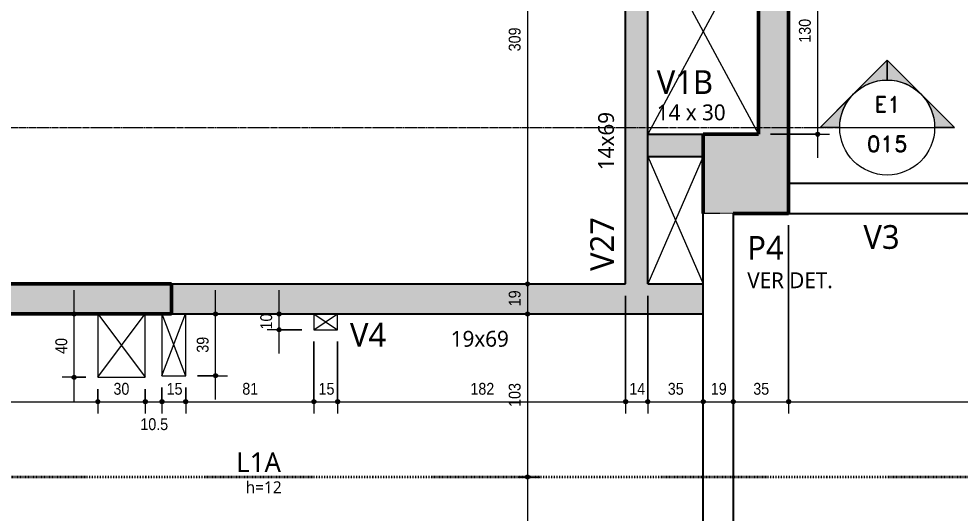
# Model space of a CAD drawing. Header units: centimetres. Extents: x -1475 to 26323, y -1238 to 84208.
# Drawn here: x 8141 to 8736, y 201 to 513 of the extents above; entities that cross this region are included whole.
import ezdxf

# ---------------------------------------------------------------- set-up
doc = ezdxf.new("R2010")
doc.units = ezdxf.units.CM
for name, pattern in [('Centro de 6 mm', [1.32, 0.6, -0.24, 0.24, -0.24]), ('Dash dot', [1.5875, 0.635, -0.47625, 0, -0.47625]), ('Hidden', [0.714375, 0.47625, -0.238125]), ('Traço', [0.635, 0.3175, -0.3175])]:
    doc.linetypes.add(name, pattern=pattern)
for name, color, linetype, lineweight in [('A-ANNO-DIMS', 7, 'Continuous', 9), ('A-ANNO-DIMS-50', 7, 'Continuous', 9), ('A-DETL', 7, 'Hidden', 18), ('A-FLOR', 7, 'Continuous', 9), ('A-FLOR-IDEN', 7, 'Continuous', 9), ('G-ANNO-SYMB', 7, 'Continuous', 9), ('S-BEAM', 7, 'Continuous', 9), ('S-BEAM-IDEN', 7, 'Continuous', 9), ('S-COLS', 7, 'Continuous', 9), ('S-COLS-HDLN', 7, 'Traço', 18), ('S-COLS-IDEN', 7, 'Continuous', 9), ('S-GRID', 7, 'Continuous', 9)]:
    doc.layers.add(name, color=color, linetype=linetype, lineweight=lineweight)
doc.styles.add('Fira Sans', font='', dxfattribs={"width": 0.9, "height": 7.5})
doc.styles.add('Gadugi', font='gadugi.ttf', dxfattribs={"height": 10})
doc.styles.add('Gadugi_1', font='gadugi.ttf', dxfattribs={"height": 15})
doc.styles.add('Gadugi_2', font='gadugi.ttf', dxfattribs={"height": 0.2})
doc.styles.add('Gadugi_3', font='gadugi.ttf', dxfattribs={"height": 7.5})
doc.styles.add('Gadugi_4', font='gadugi.ttf', dxfattribs={"height": 12.5})
doc.styles.add('RomanD', font='romand__.ttf', dxfattribs={"height": 10})
doc.styles.get('Fira Sans').set_extended_font_data('Fira Sans')
doc.dimstyles.new('PED_R80_1_5mm_ACIMA_As_ESQ__R00', dxfattribs={"dimscale": 30.48, "dimtxt": 10.229846, "dimasz": 0.328084, "dimexe": 0.246063, "dimexo": 0.246063, "dimgap": 0.049213, "dimtad": 1, "dimdec": 1, "dimrnd": 0.5, "dimdsep": 46, "dimtxsty": 'Fira Sans', "dimblk1": 'DOTSMALL', "dimblk2": 'DOTSMALL', "dimsah": 1, "dimcen": 0.09, "dimdle": 0.492126, "dimazin": 0, "dimtfac": 1, "dimtdec": 4, "dimtix": 1, "dimtmove": 0, "dimatfit": 3, "dimfxl": 1, "dimtvp": 1, "dimtolj": 1, "dimtzin": 0, "dimarcsym": 2})
doc.dimstyles.new('PED_R80_1_5mm_ACIMA_As_ESQ__R00_3', dxfattribs={"dimscale": 30.48, "dimtxt": 10.229846, "dimasz": 0.328084, "dimexe": 0.246063, "dimexo": 0.246063, "dimgap": 0.049213, "dimtad": 1, "dimdec": 1, "dimrnd": 0.5, "dimdsep": 46, "dimtxsty": 'Fira Sans', "dimblk1": 'DOTSMALL', "dimblk2": 'DOTSMALL', "dimsah": 1, "dimcen": 0.09, "dimdle": 0.492126, "dimazin": 0, "dimtfac": 1, "dimtdec": 4, "dimtix": 1, "dimtmove": 2, "dimatfit": 3, "dimfxl": 1, "dimtvp": 1, "dimtolj": 1, "dimtzin": 0, "dimarcsym": 2})
doc.dimstyles.new('PED_R80_1_5mm_ACIMA_As_ESQ__R00_4', dxfattribs={"dimscale": 30.48, "dimtxt": 10.229846, "dimasz": 0.328084, "dimexe": 0.246063, "dimexo": 0.246063, "dimgap": 0.049213, "dimtad": 1, "dimdec": 1, "dimrnd": 0.5, "dimdsep": 46, "dimtxsty": 'Fira Sans', "dimblk1": 'DOTSMALL', "dimblk2": 'DOTSMALL', "dimsah": 1, "dimcen": 0.09, "dimdle": 0.492126, "dimazin": 0, "dimtfac": 1, "dimtdec": 4, "dimtix": 1, "dimtmove": 0, "dimatfit": 3, "dimfxl": 1, "dimtvp": 1, "dimtolj": 1, "dimtzin": 0, "dimarcsym": 2})

# ---------------------------------------------------------------- blocks, each defined once
blk = doc.blocks.new('Corte - M_Cabeça do corte - Preenchida-2060824-PL300 - FORMA DO DUPLEX SUPERIOR')
at = {"layer": 'G-ANNO-SYMB'}
h = blk.add_hatch(color=256, dxfattribs=at)
edge = h.paths.add_edge_path(flags=0)
edge.add_line((-0.6, 0.849), (-0.6, 0.6))
edge.add_arc((-0.6, 0), 0.6, 90, 135)
edge.add_line((-1.024, 0.424), (-0.6, 0.849))
h = blk.add_hatch(color=256, dxfattribs=at)
edge = h.paths.add_edge_path(flags=0)
edge.add_line((-0.6, 0.849), (-0.176, 0.424))
edge.add_arc((-0.6, 0), 0.6, 45, 90)
edge.add_line((-0.6, 0.6), (-0.6, 0.849))
h = blk.add_hatch(color=256, dxfattribs=at)
edge = h.paths.add_edge_path(flags=0)
edge.add_line((-1.449, 0), (-1.024, 0.424))
edge.add_arc((-0.6, 0), 0.6, 135, 180)
edge.add_line((-1.2, 0), (-1.449, 0))
h = blk.add_hatch(color=256, dxfattribs=at)
edge = h.paths.add_edge_path(flags=0)
edge.add_line((0.249, 0), (0, 0))
edge.add_arc((-0.6, 0), 0.6, 360, 405)
edge.add_line((-0.176, 0.424), (0.249, 0))
for p, q in [((-0.6, 0.849), (-1.449, 0)), ((-0.6, 0.849), (-1.024, 0.424)), ((-0.6, 0.849), (0.249, 0)), ((-0.6, 0.6), (-0.6, 0.849)), ((-0.6, 0.849), (-0.6, 0.6)), ((-0.176, 0.424), (-0.6, 0.849)), ((-1.024, 0.424), (-1.449, 0)), ((0.249, 0), (-0.176, 0.424)), ((-1.449, 0), (-1.2, 0)), ((0, 0), (0.249, 0)), ((-1.2, 0), (-1.449, 0)), ((0, 0), (0.249, 0))]:
    blk.add_line(p, q, dxfattribs=at)
for start, end in [(360, 180), (90, 135), (45, 90), (135, 180), (360, 45), (180, 360)]:
    blk.add_arc((-0.6, 0), 0.6, start, end, dxfattribs=at)
blk = doc.blocks.new('DIMBLOCK60-PL300 - FORMA DO DUPLEX SUPERIOR')
at = {"layer": 'A-ANNO-DIMS-50', "true_color": 0x000032}
h = blk.add_hatch(color=178, dxfattribs=at)
edge = h.paths.add_edge_path(flags=0)
edge.add_arc((8462.78, 654.75), 1.25, 0, 360)
h = blk.add_hatch(color=178, dxfattribs=at)
edge = h.paths.add_edge_path(flags=0)
edge.add_arc((8462.78, 345.75), 1.25, 0, 360)
at = {"layer": 'A-ANNO-DIMS-50', "color": 178, "true_color": 0x000032}
for p, q in [((8457.05, 654.75), (8470.28, 654.75)), ((8462.78, 654.75), (8457.05, 654.75)), ((8462.78, 654.75), (8462.78, 345.75)), ((8457.05, 345.75), (8470.28, 345.75)), ((8462.78, 345.75), (8457.05, 345.75))]:
    blk.add_line(p, q, dxfattribs=at)
for centre in [(8462.78, 654.75), (8462.78, 345.75)]:
    blk.add_circle(centre, 1.25, dxfattribs=at)
at = {"layer": 'A-ANNO-DIMS-50', "color": 0, "insert": (8450.89, 492.58), "char_height": 7.5, "width": 18.4137, "attachment_point": 1, "rotation": 90, "line_spacing_factor": 1.049215, "style": 'Fira Sans'}
blk.add_mtext('309', dxfattribs=at)
blk = doc.blocks.new('_DotSmall')
at = {"color": 0, "linetype": 'ByBlock', "const_width": 0.5}
blk.add_lwpolyline([(-0.0625, 0, 1), (0.0625, 0, 1)], format="xyb", close=True, dxfattribs=at)
blk = doc.blocks.new('DIMBLOCK61-PL300 - FORMA DO DUPLEX SUPERIOR')
at = {"layer": 'A-ANNO-DIMS-50', "true_color": 0x000032}
h = blk.add_hatch(color=178, dxfattribs=at)
edge = h.paths.add_edge_path(flags=0)
edge.add_arc((8462.78, 345.75), 1.25, 0, 360)
h = blk.add_hatch(color=178, dxfattribs=at)
edge = h.paths.add_edge_path(flags=0)
edge.add_arc((8462.78, 326.75), 1.25, 0, 360)
at = {"layer": 'A-ANNO-DIMS-50', "color": 178, "true_color": 0x000032}
for p, q in [((8457.05, 345.75), (8470.28, 345.75)), ((8462.78, 345.75), (8457.05, 345.75)), ((8462.78, 345.75), (8462.78, 326.75)), ((8457.05, 326.75), (8470.28, 326.75)), ((8462.78, 326.75), (8457.05, 326.75))]:
    blk.add_line(p, q, dxfattribs=at)
for centre in [(8462.78, 345.75), (8462.78, 326.75)]:
    blk.add_circle(centre, 1.25, dxfattribs=at)
at = {"layer": 'A-ANNO-DIMS-50', "color": 0, "insert": (8450.89, 331.59), "char_height": 7.5, "width": 11.1741, "attachment_point": 1, "rotation": 90, "line_spacing_factor": 1.049215, "style": 'Fira Sans'}
blk.add_mtext('19', dxfattribs=at)
blk = doc.blocks.new('DIMBLOCK62-PL300 - FORMA DO DUPLEX SUPERIOR')
at = {"layer": 'A-ANNO-DIMS-50', "true_color": 0x000032}
h = blk.add_hatch(color=178, dxfattribs=at)
edge = h.paths.add_edge_path(flags=0)
edge.add_arc((8462.78, 326.75), 1.25, 0, 360)
h = blk.add_hatch(color=178, dxfattribs=at)
edge = h.paths.add_edge_path(flags=0)
edge.add_arc((8462.78, 223.75), 1.25, 0, 360)
at = {"layer": 'A-ANNO-DIMS-50', "color": 178, "true_color": 0x000032}
for p, q in [((8457.05, 326.75), (8470.28, 326.75)), ((8462.78, 326.75), (8457.05, 326.75)), ((8462.78, 326.75), (8462.78, 223.75)), ((8457.05, 223.75), (8470.28, 223.75)), ((8462.78, 223.75), (8457.05, 223.75))]:
    blk.add_line(p, q, dxfattribs=at)
for centre in [(8462.78, 326.75), (8462.78, 223.75)]:
    blk.add_circle(centre, 1.25, dxfattribs=at)
at = {"layer": 'A-ANNO-DIMS-50', "color": 0, "insert": (8450.89, 268.04), "char_height": 7.5, "width": 17.312, "attachment_point": 1, "rotation": 90, "line_spacing_factor": 1.049215, "style": 'Fira Sans'}
blk.add_mtext('103', dxfattribs=at)
blk = doc.blocks.new('DIMBLOCK63-PL300 - FORMA DO DUPLEX SUPERIOR')
at = {"layer": 'A-ANNO-DIMS-50', "true_color": 0x000032}
h = blk.add_hatch(color=178, dxfattribs=at)
edge = h.paths.add_edge_path(flags=0)
edge.add_arc((8462.78, 223.75), 1.25, 0, 360)
h = blk.add_hatch(color=178, dxfattribs=at)
edge = h.paths.add_edge_path(flags=0)
edge.add_arc((8462.78, 123.75), 1.25, 0, 360)
at = {"layer": 'A-ANNO-DIMS-50', "color": 178, "true_color": 0x000032}
for p, q in [((8457.05, 223.75), (8470.28, 223.75)), ((8462.78, 223.75), (8457.05, 223.75)), ((8462.78, 223.75), (8462.78, 123.75)), ((8457.05, 123.75), (8470.28, 123.75)), ((8462.78, 123.75), (8457.05, 123.75))]:
    blk.add_line(p, q, dxfattribs=at)
for centre in [(8462.78, 223.75), (8462.78, 123.75)]:
    blk.add_circle(centre, 1.25, dxfattribs=at)
at = {"layer": 'A-ANNO-DIMS-50', "color": 0, "insert": (8450.89, 166.27), "char_height": 7.5, "width": 17.9416, "attachment_point": 1, "rotation": 90, "line_spacing_factor": 1.049215, "style": 'Fira Sans'}
blk.add_mtext('100', dxfattribs=at)
blk = doc.blocks.new('DIMBLOCK76-PL300 - FORMA DO DUPLEX SUPERIOR')
at = {"layer": 'A-ANNO-DIMS-50', "true_color": 0x000032}
h = blk.add_hatch(color=178, dxfattribs=at)
edge = h.paths.add_edge_path(flags=0)
edge.add_arc((8943.39, 673.75), 1.25, 0, 360)
h = blk.add_hatch(color=178, dxfattribs=at)
edge = h.paths.add_edge_path(flags=0)
edge.add_arc((8943.39, 409.25), 1.25, 0, 360)
at = {"layer": 'A-ANNO-DIMS-50', "color": 178, "true_color": 0x000032}
for p, q in [((8943.39, 688.75), (8943.39, 409.25)), ((8635.28, 673.75), (8950.89, 673.75)), ((8943.39, 673.75), (8635.28, 673.75)), ((8937.66, 409.25), (8950.89, 409.25)), ((8943.39, 409.25), (8937.66, 409.25))]:
    blk.add_line(p, q, dxfattribs=at)
for centre in [(8943.39, 673.75), (8943.39, 409.25)]:
    blk.add_circle(centre, 1.25, dxfattribs=at)
at = {"layer": 'A-ANNO-DIMS-50', "color": 0, "insert": (8931.5, 530.42), "char_height": 7.5, "width": 26.5976, "attachment_point": 1, "rotation": 90, "line_spacing_factor": 1.049215, "style": 'Fira Sans'}
blk.add_mtext('264.5', dxfattribs=at)
blk = doc.blocks.new('DIMBLOCK197-PL300 - FORMA DO DUPLEX SUPERIOR')
at = {"layer": 'A-ANNO-DIMS-50', "true_color": 0x000032}
h = blk.add_hatch(color=178, dxfattribs=at)
edge = h.paths.add_edge_path(flags=0)
edge.add_arc((8021.78, 271.34), 1.25, 0, 360)
h = blk.add_hatch(color=178, dxfattribs=at)
edge = h.paths.add_edge_path(flags=0)
edge.add_arc((8191.27, 271.34), 1.25, 0, 360)
at = {"layer": 'A-ANNO-DIMS-50', "color": 178, "true_color": 0x000032}
for p, q in [((8021.78, 265.61), (8021.78, 278.84)), ((8191.27, 279.25), (8191.27, 263.84)), ((8191.27, 271.34), (8191.27, 279.25)), ((8021.78, 271.34), (8191.27, 271.34)), ((8021.78, 271.34), (8021.78, 265.61))]:
    blk.add_line(p, q, dxfattribs=at)
for centre in [(8021.78, 271.34), (8191.27, 271.34)]:
    blk.add_circle(centre, 1.25, dxfattribs=at)
at = {"layer": 'A-ANNO-DIMS-50', "color": 0, "insert": (8095.7, 283.23), "char_height": 7.5, "width": 25.9681, "attachment_point": 1, "line_spacing_factor": 1.049215, "style": 'Fira Sans'}
blk.add_mtext('169.5', dxfattribs=at)
blk = doc.blocks.new('DIMBLOCK198-PL300 - FORMA DO DUPLEX SUPERIOR')
at = {"layer": 'A-ANNO-DIMS-50', "true_color": 0x000032}
h = blk.add_hatch(color=178, dxfattribs=at)
edge = h.paths.add_edge_path(flags=0)
edge.add_arc((8191.27, 271.34), 1.25, 0, 360)
h = blk.add_hatch(color=178, dxfattribs=at)
edge = h.paths.add_edge_path(flags=0)
edge.add_arc((8221.27, 271.34), 1.25, 0, 360)
at = {"layer": 'A-ANNO-DIMS-50', "color": 178, "true_color": 0x000032}
for p, q in [((8191.27, 279.25), (8191.27, 263.84)), ((8191.27, 271.34), (8191.27, 279.25)), ((8221.27, 279.25), (8221.27, 263.84)), ((8221.27, 271.34), (8221.27, 279.25)), ((8191.27, 271.34), (8221.27, 271.34))]:
    blk.add_line(p, q, dxfattribs=at)
for centre in [(8191.27, 271.34), (8221.27, 271.34)]:
    blk.add_circle(centre, 1.25, dxfattribs=at)
at = {"layer": 'A-ANNO-DIMS-50', "color": 0, "insert": (8201.16, 283.23), "char_height": 7.5, "width": 12.2758, "attachment_point": 1, "line_spacing_factor": 1.049215, "style": 'Fira Sans'}
blk.add_mtext('30', dxfattribs=at)
blk = doc.blocks.new('DIMBLOCK199-PL300 - FORMA DO DUPLEX SUPERIOR')
at = {"layer": 'A-ANNO-DIMS-50', "true_color": 0x000032}
h = blk.add_hatch(color=178, dxfattribs=at)
edge = h.paths.add_edge_path(flags=0)
edge.add_arc((8221.27, 271.34), 1.25, 0, 360)
h = blk.add_hatch(color=178, dxfattribs=at)
edge = h.paths.add_edge_path(flags=0)
edge.add_arc((8231.78, 271.34), 1.25, 0, 360)
at = {"layer": 'A-ANNO-DIMS-50', "color": 178, "true_color": 0x000032}
for p, q in [((8231.78, 280.25), (8231.78, 263.84)), ((8231.78, 271.34), (8231.78, 280.25)), ((8221.27, 279.25), (8221.27, 263.84)), ((8221.27, 271.34), (8221.27, 279.25)), ((8221.27, 271.34), (8231.78, 271.34))]:
    blk.add_line(p, q, dxfattribs=at)
for centre in [(8221.27, 271.34), (8231.78, 271.34)]:
    blk.add_circle(centre, 1.25, dxfattribs=at)
at = {"layer": 'A-ANNO-DIMS-50', "color": 0, "insert": (8218.13, 260.88), "char_height": 7.5, "width": 20.1449, "attachment_point": 1, "line_spacing_factor": 1.049215, "style": 'Fira Sans'}
blk.add_mtext('10.5', dxfattribs=at)
blk = doc.blocks.new('DIMBLOCK200-PL300 - FORMA DO DUPLEX SUPERIOR')
at = {"layer": 'A-ANNO-DIMS-50', "true_color": 0x000032}
h = blk.add_hatch(color=178, dxfattribs=at)
edge = h.paths.add_edge_path(flags=0)
edge.add_arc((8231.78, 271.34), 1.25, 0, 360)
h = blk.add_hatch(color=178, dxfattribs=at)
edge = h.paths.add_edge_path(flags=0)
edge.add_arc((8246.78, 271.34), 1.25, 0, 360)
at = {"layer": 'A-ANNO-DIMS-50', "color": 178, "true_color": 0x000032}
for p, q in [((8231.78, 280.25), (8231.78, 263.84)), ((8231.78, 271.34), (8231.78, 280.25)), ((8246.78, 280.25), (8246.78, 263.84)), ((8246.78, 271.34), (8246.78, 280.25)), ((8231.78, 271.34), (8246.78, 271.34))]:
    blk.add_line(p, q, dxfattribs=at)
for centre in [(8231.78, 271.34), (8246.78, 271.34)]:
    blk.add_circle(centre, 1.25, dxfattribs=at)
at = {"layer": 'A-ANNO-DIMS-50', "color": 0, "insert": (8234.75, 283.23), "char_height": 7.5, "width": 10.8594, "attachment_point": 1, "line_spacing_factor": 1.049215, "style": 'Fira Sans'}
blk.add_mtext('15', dxfattribs=at)
blk = doc.blocks.new('DIMBLOCK201-PL300 - FORMA DO DUPLEX SUPERIOR')
at = {"layer": 'A-ANNO-DIMS-50', "true_color": 0x000032}
h = blk.add_hatch(color=178, dxfattribs=at)
edge = h.paths.add_edge_path(flags=0)
edge.add_arc((8246.78, 271.34), 1.25, 0, 360)
h = blk.add_hatch(color=178, dxfattribs=at)
edge = h.paths.add_edge_path(flags=0)
edge.add_arc((8327.78, 271.34), 1.25, 0, 360)
at = {"layer": 'A-ANNO-DIMS-50', "color": 178, "true_color": 0x000032}
for p, q in [((8327.78, 309.25), (8327.78, 263.84)), ((8327.78, 271.34), (8327.78, 309.25)), ((8246.78, 280.25), (8246.78, 263.84)), ((8246.78, 271.34), (8246.78, 280.25)), ((8246.78, 271.34), (8327.78, 271.34))]:
    blk.add_line(p, q, dxfattribs=at)
for centre in [(8246.78, 271.34), (8327.78, 271.34)]:
    blk.add_circle(centre, 1.25, dxfattribs=at)
at = {"layer": 'A-ANNO-DIMS-50', "color": 0, "insert": (8282.56, 283.23), "char_height": 7.5, "width": 11.3315, "attachment_point": 1, "line_spacing_factor": 1.049215, "style": 'Fira Sans'}
blk.add_mtext('81', dxfattribs=at)
blk = doc.blocks.new('DIMBLOCK202-PL300 - FORMA DO DUPLEX SUPERIOR')
at = {"layer": 'A-ANNO-DIMS-50', "true_color": 0x000032}
h = blk.add_hatch(color=178, dxfattribs=at)
edge = h.paths.add_edge_path(flags=0)
edge.add_arc((8327.78, 271.34), 1.25, 0, 360)
h = blk.add_hatch(color=178, dxfattribs=at)
edge = h.paths.add_edge_path(flags=0)
edge.add_arc((8342.78, 271.34), 1.25, 0, 360)
at = {"layer": 'A-ANNO-DIMS-50', "color": 178, "true_color": 0x000032}
for p, q in [((8327.78, 309.25), (8327.78, 263.84)), ((8327.78, 271.34), (8327.78, 309.25)), ((8342.78, 309.25), (8342.78, 263.84)), ((8342.78, 271.34), (8342.78, 309.25)), ((8327.78, 271.34), (8342.78, 271.34))]:
    blk.add_line(p, q, dxfattribs=at)
for centre in [(8327.78, 271.34), (8342.78, 271.34)]:
    blk.add_circle(centre, 1.25, dxfattribs=at)
at = {"layer": 'A-ANNO-DIMS-50', "color": 0, "insert": (8330.75, 283.23), "char_height": 7.5, "width": 10.8594, "attachment_point": 1, "line_spacing_factor": 1.049215, "style": 'Fira Sans'}
blk.add_mtext('15', dxfattribs=at)
blk = doc.blocks.new('DIMBLOCK203-PL300 - FORMA DO DUPLEX SUPERIOR')
at = {"layer": 'A-ANNO-DIMS-50', "true_color": 0x000032}
h = blk.add_hatch(color=178, dxfattribs=at)
edge = h.paths.add_edge_path(flags=0)
edge.add_arc((8342.78, 271.34), 1.25, 0, 360)
h = blk.add_hatch(color=178, dxfattribs=at)
edge = h.paths.add_edge_path(flags=0)
edge.add_arc((8524.78, 271.34), 1.25, 0, 360)
at = {"layer": 'A-ANNO-DIMS-50', "color": 178, "true_color": 0x000032}
for p, q in [((8524.78, 338.25), (8524.78, 263.84)), ((8524.78, 271.34), (8524.78, 338.25)), ((8342.78, 309.25), (8342.78, 263.84)), ((8342.78, 271.34), (8342.78, 309.25)), ((8342.78, 271.34), (8524.78, 271.34))]:
    blk.add_line(p, q, dxfattribs=at)
for centre in [(8342.78, 271.34), (8524.78, 271.34)]:
    blk.add_circle(centre, 1.25, dxfattribs=at)
at = {"layer": 'A-ANNO-DIMS-50', "color": 0, "insert": (8426.7, 283.23), "char_height": 7.5, "width": 16.9973, "attachment_point": 1, "line_spacing_factor": 1.049215, "style": 'Fira Sans'}
blk.add_mtext('182', dxfattribs=at)
blk = doc.blocks.new('DIMBLOCK204-PL300 - FORMA DO DUPLEX SUPERIOR')
at = {"layer": 'A-ANNO-DIMS-50', "true_color": 0x000032}
h = blk.add_hatch(color=178, dxfattribs=at)
edge = h.paths.add_edge_path(flags=0)
edge.add_arc((8524.78, 271.34), 1.25, 0, 360)
h = blk.add_hatch(color=178, dxfattribs=at)
edge = h.paths.add_edge_path(flags=0)
edge.add_arc((8538.78, 271.34), 1.25, 0, 360)
at = {"layer": 'A-ANNO-DIMS-50', "color": 178, "true_color": 0x000032}
for p, q in [((8524.78, 338.25), (8524.78, 263.84)), ((8524.78, 271.34), (8524.78, 338.25)), ((8538.78, 338.25), (8538.78, 263.84)), ((8538.78, 271.34), (8538.78, 338.25)), ((8524.78, 271.34), (8538.78, 271.34))]:
    blk.add_line(p, q, dxfattribs=at)
for centre in [(8524.78, 271.34), (8538.78, 271.34)]:
    blk.add_circle(centre, 1.25, dxfattribs=at)
at = {"layer": 'A-ANNO-DIMS-50', "color": 0, "insert": (8527.12, 283.23), "char_height": 7.5, "width": 11.1741, "attachment_point": 1, "line_spacing_factor": 1.049215, "style": 'Fira Sans'}
blk.add_mtext('14', dxfattribs=at)
blk = doc.blocks.new('DIMBLOCK205-PL300 - FORMA DO DUPLEX SUPERIOR')
at = {"layer": 'A-ANNO-DIMS-50', "true_color": 0x000032}
h = blk.add_hatch(color=178, dxfattribs=at)
edge = h.paths.add_edge_path(flags=0)
edge.add_arc((8538.78, 271.34), 1.25, 0, 360)
h = blk.add_hatch(color=178, dxfattribs=at)
edge = h.paths.add_edge_path(flags=0)
edge.add_arc((8573.78, 271.34), 1.25, 0, 360)
at = {"layer": 'A-ANNO-DIMS-50', "color": 178, "true_color": 0x000032}
for p, q in [((8538.78, 338.25), (8538.78, 263.84)), ((8538.78, 271.34), (8538.78, 338.25)), ((8573.78, 265.61), (8573.78, 278.84)), ((8538.78, 271.34), (8573.78, 271.34)), ((8573.78, 271.34), (8573.78, 265.61))]:
    blk.add_line(p, q, dxfattribs=at)
for centre in [(8538.78, 271.34), (8573.78, 271.34)]:
    blk.add_circle(centre, 1.25, dxfattribs=at)
at = {"layer": 'A-ANNO-DIMS-50', "color": 0, "insert": (8551.43, 283.23), "char_height": 7.5, "width": 11.6463, "attachment_point": 1, "line_spacing_factor": 1.049215, "style": 'Fira Sans'}
blk.add_mtext('35', dxfattribs=at)
blk = doc.blocks.new('DIMBLOCK206-PL300 - FORMA DO DUPLEX SUPERIOR')
at = {"layer": 'A-ANNO-DIMS-50', "true_color": 0x000032}
h = blk.add_hatch(color=178, dxfattribs=at)
edge = h.paths.add_edge_path(flags=0)
edge.add_arc((8573.78, 271.34), 1.25, 0, 360)
h = blk.add_hatch(color=178, dxfattribs=at)
edge = h.paths.add_edge_path(flags=0)
edge.add_arc((8592.78, 271.34), 1.25, 0, 360)
at = {"layer": 'A-ANNO-DIMS-50', "color": 178, "true_color": 0x000032}
for p, q in [((8573.78, 265.61), (8573.78, 278.84)), ((8592.78, 265.61), (8592.78, 278.84)), ((8573.78, 271.34), (8592.78, 271.34)), ((8573.78, 271.34), (8573.78, 265.61)), ((8592.78, 271.34), (8592.78, 265.61))]:
    blk.add_line(p, q, dxfattribs=at)
for centre in [(8573.78, 271.34), (8592.78, 271.34)]:
    blk.add_circle(centre, 1.25, dxfattribs=at)
at = {"layer": 'A-ANNO-DIMS-50', "color": 0, "insert": (8578.62, 283.23), "char_height": 7.5, "width": 11.1741, "attachment_point": 1, "line_spacing_factor": 1.049215, "style": 'Fira Sans'}
blk.add_mtext('19', dxfattribs=at)
blk = doc.blocks.new('DIMBLOCK207-PL300 - FORMA DO DUPLEX SUPERIOR')
at = {"layer": 'A-ANNO-DIMS-50', "true_color": 0x000032}
h = blk.add_hatch(color=178, dxfattribs=at)
edge = h.paths.add_edge_path(flags=0)
edge.add_arc((8592.78, 271.34), 1.25, 0, 360)
h = blk.add_hatch(color=178, dxfattribs=at)
edge = h.paths.add_edge_path(flags=0)
edge.add_arc((8627.78, 271.34), 1.25, 0, 360)
at = {"layer": 'A-ANNO-DIMS-50', "color": 178, "true_color": 0x000032}
for p, q in [((8627.78, 382.75), (8627.78, 263.84)), ((8627.78, 271.34), (8627.78, 382.75)), ((8592.78, 265.61), (8592.78, 278.84)), ((8592.78, 271.34), (8627.78, 271.34)), ((8592.78, 271.34), (8592.78, 265.61))]:
    blk.add_line(p, q, dxfattribs=at)
for centre in [(8592.78, 271.34), (8627.78, 271.34)]:
    blk.add_circle(centre, 1.25, dxfattribs=at)
at = {"layer": 'A-ANNO-DIMS-50', "color": 0, "insert": (8605.43, 283.23), "char_height": 7.5, "width": 11.6463, "attachment_point": 1, "line_spacing_factor": 1.049215, "style": 'Fira Sans'}
blk.add_mtext('35', dxfattribs=at)
blk = doc.blocks.new('DIMBLOCK208-PL300 - FORMA DO DUPLEX SUPERIOR')
at = {"layer": 'A-ANNO-DIMS-50', "true_color": 0x000032}
h = blk.add_hatch(color=178, dxfattribs=at)
edge = h.paths.add_edge_path(flags=0)
edge.add_arc((8627.78, 271.34), 1.25, 0, 360)
h = blk.add_hatch(color=178, dxfattribs=at)
edge = h.paths.add_edge_path(flags=0)
edge.add_arc((8976.54, 271.34), 1.25, 0, 360)
at = {"layer": 'A-ANNO-DIMS-50', "color": 178, "true_color": 0x000032}
for p, q in [((8627.78, 382.75), (8627.78, 263.84)), ((8627.78, 271.34), (8627.78, 382.75)), ((8976.54, 302.69), (8976.54, 263.84)), ((8976.54, 271.34), (8976.54, 302.69)), ((8627.78, 271.34), (8976.54, 271.34))]:
    blk.add_line(p, q, dxfattribs=at)
for centre in [(8627.78, 271.34), (8976.54, 271.34)]:
    blk.add_circle(centre, 1.25, dxfattribs=at)
at = {"layer": 'A-ANNO-DIMS-50', "color": 0, "insert": (8794.62, 283.23), "char_height": 7.5, "width": 18.099, "attachment_point": 1, "line_spacing_factor": 1.049215, "style": 'Fira Sans'}
blk.add_mtext('349', dxfattribs=at)
blk = doc.blocks.new('DIMBLOCK229-PL300 - FORMA DO DUPLEX SUPERIOR')
at = {"layer": 'A-ANNO-DIMS-50', "true_color": 0x000032}
h = blk.add_hatch(color=178, dxfattribs=at)
edge = h.paths.add_edge_path(flags=0)
edge.add_arc((8176.28, 326.75), 1.25, 0, 360)
h = blk.add_hatch(color=178, dxfattribs=at)
edge = h.paths.add_edge_path(flags=0)
edge.add_arc((8176.28, 286.75), 1.25, 0, 360)
at = {"layer": 'A-ANNO-DIMS-50', "color": 178, "true_color": 0x000032}
for p, q in [((8176.28, 271.75), (8176.28, 341.75)), ((8182.01, 326.75), (8168.78, 326.75)), ((8176.28, 326.75), (8182.01, 326.75)), ((8183.77, 286.75), (8168.78, 286.75)), ((8176.28, 286.75), (8183.77, 286.75))]:
    blk.add_line(p, q, dxfattribs=at)
for centre in [(8176.28, 326.75), (8176.28, 286.75)]:
    blk.add_circle(centre, 1.25, dxfattribs=at)
at = {"layer": 'A-ANNO-DIMS-50', "color": 0, "insert": (8164.4, 301.5), "char_height": 7.5, "width": 12.5906, "attachment_point": 1, "rotation": 90, "line_spacing_factor": 1.049215, "style": 'Fira Sans'}
blk.add_mtext('40', dxfattribs=at)
blk = doc.blocks.new('DIMBLOCK230-PL300 - FORMA DO DUPLEX SUPERIOR')
at = {"layer": 'A-ANNO-DIMS-50', "true_color": 0x000032}
h = blk.add_hatch(color=178, dxfattribs=at)
edge = h.paths.add_edge_path(flags=0)
edge.add_arc((8265.64, 326.75), 1.25, 0, 360)
h = blk.add_hatch(color=178, dxfattribs=at)
edge = h.paths.add_edge_path(flags=0)
edge.add_arc((8265.64, 287.75), 1.25, 0, 360)
at = {"layer": 'A-ANNO-DIMS-50', "color": 178, "true_color": 0x000032}
for p, q in [((8265.64, 272.75), (8265.64, 341.75)), ((8271.37, 326.75), (8258.14, 326.75)), ((8265.64, 326.75), (8271.37, 326.75)), ((8254.28, 287.75), (8273.14, 287.75)), ((8265.64, 287.75), (8254.28, 287.75))]:
    blk.add_line(p, q, dxfattribs=at)
for centre in [(8265.64, 326.75), (8265.64, 287.75)]:
    blk.add_circle(centre, 1.25, dxfattribs=at)
at = {"layer": 'A-ANNO-DIMS-50', "color": 0, "insert": (8253.76, 302.27), "char_height": 7.5, "width": 11.9611, "attachment_point": 1, "rotation": 90, "line_spacing_factor": 1.049215, "style": 'Fira Sans'}
blk.add_mtext('39', dxfattribs=at)
blk = doc.blocks.new('DIMBLOCK231-PL300 - FORMA DO DUPLEX SUPERIOR')
at = {"layer": 'A-ANNO-DIMS-50', "true_color": 0x000032}
h = blk.add_hatch(color=178, dxfattribs=at)
edge = h.paths.add_edge_path(flags=0)
edge.add_arc((8305.8, 326.75), 1.25, 0, 360)
h = blk.add_hatch(color=178, dxfattribs=at)
edge = h.paths.add_edge_path(flags=0)
edge.add_arc((8305.8, 316.75), 1.25, 0, 360)
at = {"layer": 'A-ANNO-DIMS-50', "color": 178, "true_color": 0x000032}
for p, q in [((8305.8, 301.75), (8305.8, 341.75)), ((8311.53, 326.75), (8298.3, 326.75)), ((8305.8, 326.75), (8311.53, 326.75)), ((8320.28, 316.75), (8298.3, 316.75)), ((8305.8, 316.75), (8320.28, 316.75))]:
    blk.add_line(p, q, dxfattribs=at)
for centre in [(8305.8, 326.75), (8305.8, 316.75)]:
    blk.add_circle(centre, 1.25, dxfattribs=at)
at = {"layer": 'A-ANNO-DIMS-50', "color": 0, "insert": (8293.91, 316.96), "char_height": 7.5, "width": 11.4889, "attachment_point": 1, "rotation": 90, "line_spacing_factor": 1.049215, "style": 'Fira Sans'}
blk.add_mtext('10', dxfattribs=at)
blk = doc.blocks.new('DIMBLOCK312-PL300 - FORMA DO DUPLEX SUPERIOR')
at = {"layer": 'A-ANNO-DIMS-50', "true_color": 0x000032}
h = blk.add_hatch(color=178, dxfattribs=at)
edge = h.paths.add_edge_path(flags=0)
edge.add_arc((8646.16, 570.25), 1.25, 0, 360)
h = blk.add_hatch(color=178, dxfattribs=at)
edge = h.paths.add_edge_path(flags=0)
edge.add_arc((8646.16, 440.25), 1.25, 0, 360)
at = {"layer": 'A-ANNO-DIMS-50', "color": 178, "true_color": 0x000032}
for p, q in [((8616.28, 570.25), (8653.66, 570.25)), ((8646.16, 570.25), (8616.28, 570.25)), ((8646.16, 425.25), (8646.16, 570.25)), ((8616.28, 440.25), (8653.66, 440.25)), ((8646.16, 440.25), (8616.28, 440.25))]:
    blk.add_line(p, q, dxfattribs=at)
for centre in [(8646.16, 570.25), (8646.16, 440.25)]:
    blk.add_circle(centre, 1.25, dxfattribs=at)
at = {"layer": 'A-ANNO-DIMS-50', "color": 0, "insert": (8634.27, 498.04), "char_height": 7.5, "width": 17.312, "attachment_point": 1, "rotation": 90, "line_spacing_factor": 1.049215, "style": 'Fira Sans'}
blk.add_mtext('130', dxfattribs=at)
blk = doc.blocks.new('PED_TAG_PILAR_R03 - PILAR VER DET_-2523782-PL300 - FORMA DO DUPLEX SUPERIOR')
at = {"layer": 'S-COLS-IDEN', "insert": (0.115, -0.625), "char_height": 0.2, "width": 1.37089, "attachment_point": 1, "style": 'Gadugi_2'}
blk.add_mtext('VER DET.', dxfattribs=at)

msp = doc.modelspace()

# ---------------------------------------------------------------- hatches: boundary and pattern name
at = {"layer": 'S-BEAM', "true_color": 0xa7d7e1}
for points in [[(8538.78, 345.75), (8538.78, 654.75), (8524.78, 654.75), (8524.78, 345.75)], [(8538.78, 426.25), (8573.78, 426.25), (8573.78, 440.25), (8538.78, 440.25)], [(8237.78, 326.75), (8573.78, 326.75), (8573.78, 345.75), (8237.78, 345.75)]]:
    msp.add_hatch(color=9, dxfattribs=at).paths.add_polyline_path(points, flags=0)
at = {"layer": 'S-COLS', "true_color": 0x808080}
for points in [[(8592.78, 390.25), (8627.78, 390.25), (8627.78, 673.75), (8608.78, 673.75), (8608.78, 440.25), (8573.78, 440.25), (8573.78, 390.25)], [(8237.78, 326.75), (8237.78, 345.75), (8021.78, 345.75), (8021.78, 506.75), (8002.78, 506.75), (8002.78, 326.75), (8021.78, 326.75)]]:
    msp.add_hatch(color=8, dxfattribs=at).paths.add_polyline_path(points, flags=0)

# ---------------------------------------------------------------- linework, layer by layer
at = {"lineweight": 18}
for p, q in [((8191.27, 326.75), (8221.27, 286.75)), ((8191.27, 286.75), (8221.27, 326.75)), ((8231.78, 326.74), (8246.77, 287.76)), ((8231.78, 287.76), (8246.77, 326.74)), ((8327.78, 316.75), (8342.77, 326.75)), ((8327.79, 326.75), (8342.78, 316.75))]:
    msp.add_line(p, q, dxfattribs=at)
at = {"layer": 'A-DETL', "linetype": 'Continuous'}
for p, q in [((8608.78, 570.25), (8538.78, 440.25)), ((8538.78, 570.25), (8608.78, 440.25)), ((8573.78, 426.25), (8538.78, 345.75)), ((8538.78, 426.25), (8573.78, 345.75))]:
    msp.add_line(p, q, dxfattribs=at)
at = {"layer": 'A-FLOR', "lineweight": 18}
for p, q in [((8191.27, 326.75), (8191.27, 286.75)), ((8221.27, 286.75), (8221.27, 326.75)), ((8231.78, 326.75), (8231.78, 287.75)), ((8246.78, 287.75), (8246.78, 326.75)), ((8327.78, 326.75), (8327.78, 316.75)), ((8342.78, 316.75), (8342.78, 326.75)), ((8327.78, 316.75), (8342.78, 316.75)), ((8191.27, 286.75), (8221.27, 286.75)), ((8231.78, 287.75), (8246.78, 287.75))]:
    msp.add_line(p, q, dxfattribs=at)
at = {"layer": 'G-ANNO-SYMB', "linetype": 'Centro de 6 mm'}
msp.add_line((7928.73, 444.47), (8660.05, 444.47), dxfattribs=at)
at = {"layer": 'G-ANNO-SYMB'}
msp.add_line((8660.05, 444.47), (8720.05, 444.47), dxfattribs=at)
at = {"layer": 'S-BEAM', "lineweight": 25}
for p, q in [((8524.78, 345.75), (8524.78, 654.75)), ((8538.78, 345.75), (8538.78, 654.75)), ((8538.78, 440.25), (8573.78, 440.25)), ((8538.78, 426.25), (8573.78, 426.25)), ((8627.78, 409.25), (9379.28, 409.25)), ((8573.78, 13.75), (8573.78, 390.25)), ((8592.78, 390.25), (8592.78, 13.75)), ((8627.78, 390.25), (9379.28, 390.25)), ((8237.78, 345.75), (8524.78, 345.75)), ((8538.78, 345.75), (8573.78, 345.75)), ((8237.78, 326.75), (8573.78, 326.75))]:
    msp.add_line(p, q, dxfattribs=at)
at = {"layer": 'S-COLS', "lineweight": 50}
for p, q in [((8608.78, 440.25), (8608.78, 673.75)), ((8627.78, 673.75), (8627.78, 390.25)), ((8573.78, 390.25), (8573.78, 440.25)), ((8573.78, 440.25), (8608.78, 440.25)), ((8627.78, 390.25), (8592.78, 390.25)), ((8021.78, 345.75), (8237.78, 345.75)), ((8237.78, 345.75), (8237.78, 326.75)), ((8237.78, 326.75), (8021.78, 326.75))]:
    msp.add_line(p, q, dxfattribs=at)
at = {"layer": 'S-COLS-HDLN'}
msp.add_line((8592.77, 390.25), (8573.78, 390.25), dxfattribs=at)
at = {"layer": 'S-GRID', "color": 114, "linetype": 'Dash dot', "lineweight": 35, "true_color": 0x00b050}
msp.add_line((10037.67, 223.75), (6421.23, 223.75), dxfattribs=at)

# ---------------------------------------------------------------- block references
at = {"layer": 'G-ANNO-SYMB', "extrusion": (0, 0, -1), "xscale": 49.99999999999998, "yscale": 49.99999999999998, "zscale": 49.99999999999998}
msp.add_blockref('Corte - M_Cabeça do corte - Preenchida-2060824-PL300 - FORMA DO DUPLEX SUPERIOR', (-8660.05, 444.47), dxfattribs=at)
at = {"layer": 'S-COLS-IDEN', "xscale": 49.99999999999998, "yscale": 49.99999999999998, "zscale": 49.99999999999998}
msp.add_blockref('PED_TAG_PILAR_R03 - PILAR VER DET_-2523782-PL300 - FORMA DO DUPLEX SUPERIOR', (8595.9, 384.25), dxfattribs=at)

# ---------------------------------------------------------------- texts
at = {"layer": 'A-FLOR-IDEN', "attachment_point": 1}
for s, insert, char_height, width, style in [('L1A', (8278.76, 239.34), 12.5, 35.2742, 'Gadugi_4'), ('h=12', (8284.65, 221.05), 7.5, 29.6624, 'Gadugi_3')]:
    msp.add_mtext(s, dxfattribs=dict(at, insert=insert, char_height=char_height, width=width, style=style))
at = {"layer": 'G-ANNO-SYMB', "char_height": 10, "attachment_point": 1, "style": 'RomanD'}
for s, insert, width in [('E1', (8682.01, 464.09), 22.0464), ('015', (8677.23, 439.14), 33.6709)]:
    msp.add_mtext(s, dxfattribs=dict(at, insert=insert, width=width))
at = {"layer": 'S-BEAM-IDEN', "attachment_point": 1}
for s, insert, char_height, width, style in [('V1B', (8544.43, 480.68), 15, 44.8945, 'Gadugi_1'), ('14 x 30', (8544.48, 459.04), 10, 54.5147, 'Gadugi'), ('V3', (8675.01, 382.85), 15, 30.0633, 'Gadugi_1'), ('V4', (8350.57, 321.1), 15, 30.0633, 'Gadugi_1'), ('19x69', (8414.27, 316.07), 10, 44.8945, 'Gadugi')]:
    msp.add_mtext(s, dxfattribs=dict(at, insert=insert, char_height=char_height, width=width, style=style))
at = {"layer": 'S-BEAM-IDEN', "attachment_point": 1, "rotation": 90}
for s, insert, char_height, width, style in [('14x69', (8507.41, 417.59), 10, 44.8945, 'Gadugi'), ('V27', (8502.38, 353.88), 15, 44.0928, 'Gadugi_1')]:
    msp.add_mtext(s, dxfattribs=dict(at, insert=insert, char_height=char_height, width=width, style=style))
at = {"layer": 'S-COLS-IDEN', "insert": (8601.64, 376.01), "char_height": 15, "width": 28.4599, "attachment_point": 1, "style": 'Gadugi_1'}
msp.add_mtext('P4', dxfattribs=at)

# ---------------------------------------------------------------- dimensions: what is measured, and where the dimension line sits
at = {"layer": 'A-ANNO-DIMS', "color": 178, "true_color": 0x000032}
for base, p1, p2, dimstyle, override, picture, middle in [((8943.39, 409.25), (8627.78, 673.75), (8945.16, 409.25), 'PED_R80_1_5mm_ACIMA_As_ESQ__R00', {"dimpost": '<>', "dimfxl": 413.14549}, 'DIMBLOCK76-PL300 - FORMA DO DUPLEX SUPERIOR', (8938.07, 541.5)), ((8462.78, 345.75), (8464.55, 654.75), (8464.55, 345.75), 'PED_R80_1_5mm_ACIMA_As_ESQ__R00', {"dimpost": '<>', "dimfxl": 309.000002}, 'DIMBLOCK60-PL300 - FORMA DO DUPLEX SUPERIOR', (8457.41, 500.25)), ((8646.16, 570.25), (8608.78, 440.25), (8608.78, 570.25), 'PED_R80_1_5mm_ACIMA_As_ESQ__R00_4', {"dimpost": '<>', "dimfxl": 130}, 'DIMBLOCK312-PL300 - FORMA DO DUPLEX SUPERIOR', (8640.84, 505.25)), ((8462.78, 326.75), (8464.55, 345.75), (8464.55, 326.75), 'PED_R80_1_5mm_ACIMA_As_ESQ__R00', {"dimpost": '<>', "dimfxl": 19}, 'DIMBLOCK61-PL300 - FORMA DO DUPLEX SUPERIOR', (8457.41, 336.25)), ((8176.28, 326.75), (8191.27, 286.75), (8174.51, 326.75), 'PED_R80_1_5mm_ACIMA_As_ESQ__R00', {"dimpost": '<>', "dimfxl": 43.367772}, 'DIMBLOCK229-PL300 - FORMA DO DUPLEX SUPERIOR', (8170.97, 306.75)), ((8265.64, 326.75), (8246.78, 287.75), (8263.87, 326.75), 'PED_R80_1_5mm_ACIMA_As_ESQ__R00', {"dimpost": '<>', "dimfxl": 42.582014}, 'DIMBLOCK230-PL300 - FORMA DO DUPLEX SUPERIOR', (8260.27, 307.25)), ((8305.8, 326.75), (8327.78, 316.75), (8304.03, 326.75), 'PED_R80_1_5mm_ACIMA_As_ESQ__R00', {"dimpost": '<>', "dimfxl": 25.77117}, 'DIMBLOCK231-PL300 - FORMA DO DUPLEX SUPERIOR', (8300.48, 321.75)), ((8462.78, 223.75), (8464.55, 326.75), (8464.55, 223.75), 'PED_R80_1_5mm_ACIMA_As_ESQ__R00', {"dimpost": '<>', "dimfxl": 102.999998}, 'DIMBLOCK62-PL300 - FORMA DO DUPLEX SUPERIOR', (8457.46, 275.25)), ((8462.78, 123.75), (8464.55, 223.75), (8464.55, 123.75), 'PED_R80_1_5mm_ACIMA_As_ESQ__R00', {"dimpost": '<>', "dimfxl": 100}, 'DIMBLOCK63-PL300 - FORMA DO DUPLEX SUPERIOR', (8457.46, 173.75))]:
    dim = msp.add_linear_dim(base=base, p1=p1, p2=p2, angle=90, dimstyle=dimstyle, override=override, dxfattribs=at)
    dim.commit()
    dim.dimension.update_dxf_attribs({"geometry": picture, "text_midpoint": middle})
for base, p1, p2, override, picture, middle in [((8627.78, 271.34), (8592.78, 273.11), (8627.78, 390.25), {"dimpost": '<>', "dimfxl": 122.25617}, 'DIMBLOCK207-PL300 - FORMA DO DUPLEX SUPERIOR', (8610.28, 276.66)), ((8976.54, 271.34), (8627.78, 390.25), (8976.54, 310.19), {"dimpost": '<>', "dimfxl": 357.835834}, 'DIMBLOCK208-PL300 - FORMA DO DUPLEX SUPERIOR', (8802.16, 276.71)), ((8524.78, 271.34), (8342.78, 316.75), (8524.78, 345.75), {"dimpost": '<>', "dimfxl": 184.295351}, 'DIMBLOCK203-PL300 - FORMA DO DUPLEX SUPERIOR', (8433.78, 276.66)), ((8538.78, 271.34), (8524.78, 345.75), (8538.78, 345.75), {"dimpost": '<>', "dimfxl": 14}, 'DIMBLOCK204-PL300 - FORMA DO DUPLEX SUPERIOR', (8531.78, 276.59)), ((8573.78, 271.34), (8538.78, 345.75), (8573.78, 273.11), {"dimpost": '<>', "dimfxl": 80.631755}, 'DIMBLOCK205-PL300 - FORMA DO DUPLEX SUPERIOR', (8556.28, 276.66)), ((8327.78, 271.34), (8246.78, 287.75), (8327.78, 316.75), {"dimpost": '<>', "dimfxl": 86.034857}, 'DIMBLOCK201-PL300 - FORMA DO DUPLEX SUPERIOR', (8287.28, 276.66)), ((8342.78, 271.34), (8327.78, 316.75), (8342.78, 316.75), {"dimpost": '<>', "dimfxl": 15}, 'DIMBLOCK202-PL300 - FORMA DO DUPLEX SUPERIOR', (8335.28, 276.66)), ((8191.27, 271.34), (8021.78, 273.11), (8191.27, 286.75), {"dimpost": '<>', "dimfxl": 170.038915}, 'DIMBLOCK197-PL300 - FORMA DO DUPLEX SUPERIOR', (8106.52, 276.71)), ((8221.27, 271.34), (8191.27, 286.75), (8221.27, 286.75), {"dimpost": '<>', "dimfxl": 29.999992}, 'DIMBLOCK198-PL300 - FORMA DO DUPLEX SUPERIOR', (8206.27, 276.66)), ((8246.78, 271.34), (8231.78, 287.75), (8246.78, 287.75), {"dimpost": '<>', "dimfxl": 15}, 'DIMBLOCK200-PL300 - FORMA DO DUPLEX SUPERIOR', (8239.28, 276.66)), ((8592.78, 271.34), (8573.78, 273.11), (8592.78, 273.11), {"dimpost": '<>', "dimfxl": 19}, 'DIMBLOCK206-PL300 - FORMA DO DUPLEX SUPERIOR', (8583.28, 276.71))]:
    dim = msp.add_linear_dim(base=base, p1=p1, p2=p2, dimstyle='PED_R80_1_5mm_ACIMA_As_ESQ__R00', override=override, dxfattribs=at)
    dim.commit()
    dim.dimension.update_dxf_attribs({"geometry": picture, "text_midpoint": middle})
dim = msp.add_linear_dim(base=(8231.78, 271.34), p1=(8221.27, 286.75), p2=(8231.78, 287.75), dimstyle='PED_R80_1_5mm_ACIMA_As_ESQ__R00_3', override={"dimpost": '<>', "dimfxl": 10.556462}, dxfattribs=at)
dim.commit()
dim.dimension.update_dxf_attribs({"geometry": 'DIMBLOCK199-PL300 - FORMA DO DUPLEX SUPERIOR', "text_midpoint": (8228.2, 255.88), "dimtype": 160})

doc.saveas('drawing.dxf')
